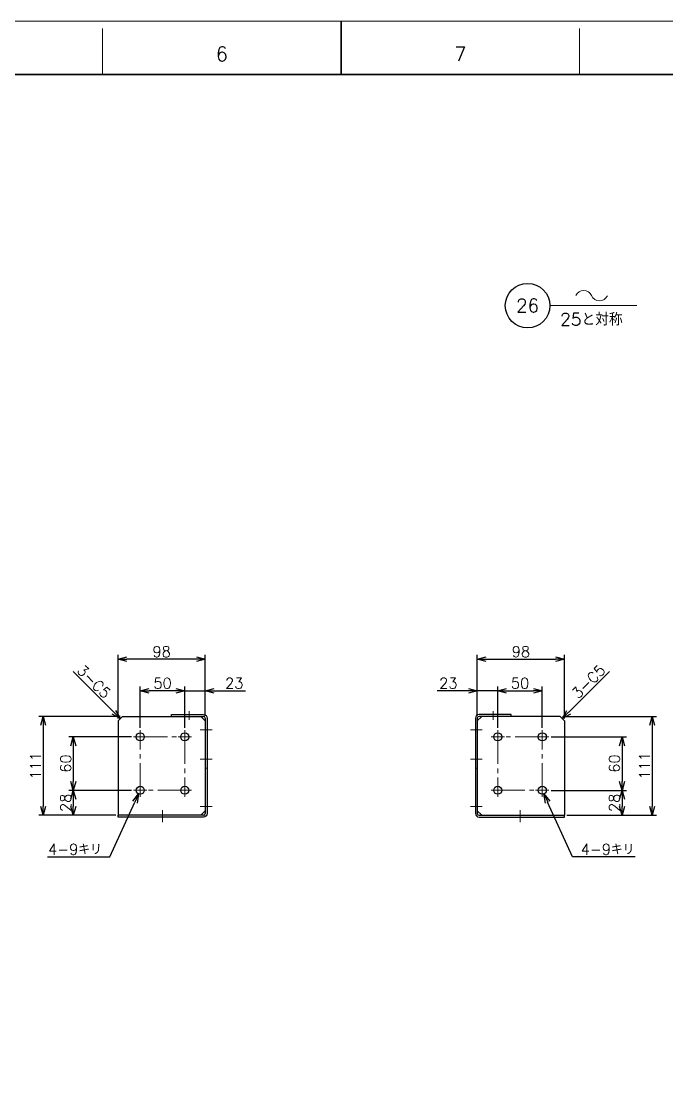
# Model space of a CAD drawing. Header units: millimetres. Extents: x 0 to 3313, y -19 to 2332.
# Drawn here: x 1349 to 2074, y 1138 to 2332 of the extents above; entities that cross this region are included whole.
import ezdxf
from ezdxf import colors
from ezdxf.entities.mleader import LeaderData, LeaderLine
from ezdxf.enums import TextEntityAlignment as Align
from ezdxf.math import Vec2, Vec3

# ---------------------------------------------------------------- set-up
doc = ezdxf.new("R2010")
doc.units = ezdxf.units.MM
doc.header["$LTSCALE"] = 1.6
doc.header["$PDMODE"] = 99
doc.header["$PDSIZE"] = 1
doc.linetypes.add('CENTER2', pattern=[28.575, 19.05, -3.175, 3.175, -3.175])
for name, color, linetype, lineweight in [('05_CENTER', 4, 'CENTER2', 13), ('08_DIM', 3, 'Continuous', 13), ('90_FRAME', 5, 'Continuous', 35)]:
    doc.layers.add(name, color=color, linetype=linetype, lineweight=lineweight)
doc.layers.add('10_DRAFT', color=8, linetype='Continuous', lineweight=0, plot=False)
doc.layers.add('91_BLANK', color=5, linetype='Continuous', lineweight=0, plot=False)
doc.styles.add('KSS_TXT', font='txt.shx', dxfattribs={"bigfont": 'extfont2.shx'})
doc.styles.get("Standard").update_dxf_attribs({"font": 'txt.shx', "bigfont": 'extfont2.shx'})
doc.dimstyles.new('KSS_DIM', dxfattribs={"dimscale": 4, "dimtxt": 3, "dimasz": 2.5, "dimexe": 1.25, "dimexo": 0.625, "dimtad": 1, "dimdsep": 46, "dimtxsty": 'KSS_TXT', "dimblk": 'OPEN30', "dimcen": 0, "dimazin": 2, "dimtfac": 0.75, "dimtmove": 0, "dimatfit": 3, "dimldrblk": 'OPEN30', "dimfxl": 1.25, "dimtolj": 1, "dimarcsym": 0})
doc.dimstyles.new('KSS_DIM$3', dxfattribs={"dimscale": 4, "dimtxt": 3, "dimasz": 2.5, "dimexe": 1.25, "dimexo": 0.625, "dimtad": 1, "dimtih": 1, "dimtoh": 1, "dimdsep": 46, "dimtxsty": 'KSS_TXT', "dimblk": 'OPEN30', "dimcen": 0, "dimazin": 2, "dimtfac": 0.75, "dimtofl": 0, "dimtmove": 0, "dimatfit": 3, "dimldrblk": 'OPEN30', "dimfxl": 1.25, "dimtolj": 1, "dimarcsym": 0})

# ---------------------------------------------------------------- blocks, each defined once
blk = doc.blocks.new('_Open30')
at = {"color": 0, "linetype": 'ByBlock', "lineweight": -2}
for p, q in [((-1, 0.27), (0, 0)), ((0, 0), (-1, -0.27)), ((0, 0), (-1, 0))]:
    blk.add_line(p, q, dxfattribs=at)
blk = doc.blocks.new('*D52')
at = {"layer": '08_DIM', "color": 0, "lineweight": -2, "transparency": 16777216}
for p, q in [((1472.8, 1468.6), (1402.6, 1468.6)), ((1407.6, 1458.6), (1407.6, 1450.6)), ((1455.3, 1440.6), (1402.6, 1440.6))]:
    blk.add_line(p, q, dxfattribs=at)
at = {"layer": 'Defpoints', "color": 0, "transparency": 16777216}
for p in [(1475.3, 1468.6), (1407.6, 1440.6), (1457.8, 1440.6)]:
    blk.add_point(p, dxfattribs=at)
at = {"layer": '08_DIM', "color": 0, "lineweight": -2, "transparency": 16777216, "xscale": 10, "yscale": 10, "zscale": 10}
for p, rotation in [((1407.6, 1468.6), 90), ((1407.6, 1440.6), 270)]:
    blk.add_blockref('_Open30', p, dxfattribs=dict(at, rotation=rotation))
at = {"layer": '08_DIM', "color": 0, "transparency": 16777216, "insert": (1399.1, 1454.6), "char_height": 12, "attachment_point": 5, "rotation": 90, "style": 'KSS_TXT'}
blk.add_mtext('\\A1;28', dxfattribs=at)
blk = doc.blocks.new('*D53')
at = {"layer": '08_DIM', "color": 0, "lineweight": -2, "transparency": 16777216}
for p, q in [((1472.8, 1528.6), (1402.6, 1528.6)), ((1407.6, 1518.6), (1407.6, 1478.6)), ((1472.8, 1468.6), (1402.6, 1468.6))]:
    blk.add_line(p, q, dxfattribs=at)
at = {"layer": 'Defpoints', "color": 0, "transparency": 16777216}
for p in [(1475.3, 1528.6), (1407.6, 1468.6), (1475.3, 1468.6)]:
    blk.add_point(p, dxfattribs=at)
at = {"layer": '08_DIM', "color": 0, "lineweight": -2, "transparency": 16777216, "xscale": 10, "yscale": 10, "zscale": 10}
for p, rotation in [((1407.6, 1528.6), 90), ((1407.6, 1468.6), 270)]:
    blk.add_blockref('_Open30', p, dxfattribs=dict(at, rotation=rotation))
at = {"layer": '08_DIM', "color": 0, "transparency": 16777216, "insert": (1399.1, 1498.6), "char_height": 12, "attachment_point": 5, "rotation": 90, "style": 'KSS_TXT'}
blk.add_mtext('\\A1;60', dxfattribs=at)
blk = doc.blocks.new('*D54')
at = {"layer": '08_DIM', "color": 0, "lineweight": -2, "transparency": 16777216}
for p, q in [((1460.3, 1551.6), (1368.8, 1551.6)), ((1373.8, 1541.6), (1373.8, 1450.6)), ((1455.3, 1440.6), (1368.8, 1440.6))]:
    blk.add_line(p, q, dxfattribs=at)
at = {"layer": 'Defpoints', "color": 0, "transparency": 16777216}
for p in [(1462.8, 1551.6), (1373.8, 1440.6), (1457.8, 1440.6)]:
    blk.add_point(p, dxfattribs=at)
at = {"layer": '08_DIM', "color": 0, "lineweight": -2, "transparency": 16777216, "xscale": 10, "yscale": 10, "zscale": 10}
for p, rotation in [((1373.8, 1551.6), 90), ((1373.8, 1440.6), 270)]:
    blk.add_blockref('_Open30', p, dxfattribs=dict(at, rotation=rotation))
at = {"layer": '08_DIM', "color": 0, "transparency": 16777216, "insert": (1365.3, 1496.1), "char_height": 12, "attachment_point": 5, "rotation": 90, "style": 'KSS_TXT'}
blk.add_mtext('\\A1;111', dxfattribs=at)
blk = doc.blocks.new('*D55')
at = {"layer": '08_DIM', "color": 0, "lineweight": -2, "transparency": 16777216}
for p, q in [((1482.8, 1538.6), (1482.8, 1585.3)), ((1522.8, 1580.3), (1492.8, 1580.3)), ((1532.8, 1538.6), (1532.8, 1585.3))]:
    blk.add_line(p, q, dxfattribs=at)
at = {"layer": 'Defpoints', "color": 0, "transparency": 16777216}
for p in [(1482.8, 1580.3), (1482.8, 1536.1), (1532.8, 1536.1)]:
    blk.add_point(p, dxfattribs=at)
at = {"layer": '08_DIM', "color": 0, "lineweight": -2, "transparency": 16777216, "xscale": 10, "yscale": 10, "zscale": 10, "rotation": 180}
blk.add_blockref('_Open30', (1482.8, 1580.3), dxfattribs=at)
at = {"layer": '08_DIM', "color": 0, "lineweight": -2, "transparency": 16777216, "xscale": 10, "yscale": 10, "zscale": 10}
blk.add_blockref('_Open30', (1532.8, 1580.3), dxfattribs=at)
at = {"layer": '08_DIM', "color": 0, "transparency": 16777216, "insert": (1507.8, 1588.8), "char_height": 12, "attachment_point": 5, "style": 'KSS_TXT'}
blk.add_mtext('\\A1;50', dxfattribs=at)
blk = doc.blocks.new('*D56')
at = {"layer": '08_DIM', "color": 0, "lineweight": -2, "transparency": 16777216}
for p, q in [((1522.8, 1580.3), (1512.8, 1580.3)), ((1532.8, 1538.6), (1532.8, 1585.3)), ((1532.8, 1580.3), (1555.8, 1580.3)), ((1555.8, 1552.1), (1555.8, 1585.3)), ((1565.8, 1580.3), (1600.8, 1580.3))]:
    blk.add_line(p, q, dxfattribs=at)
at = {"layer": 'Defpoints', "color": 0, "transparency": 16777216}
for p in [(1555.8, 1580.3), (1555.8, 1549.6), (1532.8, 1536.1)]:
    blk.add_point(p, dxfattribs=at)
at = {"layer": '08_DIM', "color": 0, "lineweight": -2, "transparency": 16777216, "xscale": 10, "yscale": 10, "zscale": 10}
blk.add_blockref('_Open30', (1532.8, 1580.3), dxfattribs=at)
at = {"layer": '08_DIM', "color": 0, "lineweight": -2, "transparency": 16777216, "xscale": 10, "yscale": 10, "zscale": 10, "rotation": 180}
blk.add_blockref('_Open30', (1555.8, 1580.3), dxfattribs=at)
at = {"layer": '08_DIM', "color": 0, "transparency": 16777216, "insert": (1588.3, 1588.8), "char_height": 12, "attachment_point": 5, "style": 'KSS_TXT'}
blk.add_mtext('\\A1;23', dxfattribs=at)
blk = doc.blocks.new('*D57')
at = {"layer": '08_DIM', "color": 0, "lineweight": -2, "transparency": 16777216}
for p, q in [((1457.8, 1549.1), (1457.8, 1620.7)), ((1545.8, 1615.7), (1467.8, 1615.7)), ((1555.8, 1552.1), (1555.8, 1620.7))]:
    blk.add_line(p, q, dxfattribs=at)
at = {"layer": 'Defpoints', "color": 0, "transparency": 16777216}
for p in [(1457.8, 1615.7), (1457.8, 1546.6), (1555.8, 1549.6)]:
    blk.add_point(p, dxfattribs=at)
at = {"layer": '08_DIM', "color": 0, "lineweight": -2, "transparency": 16777216, "xscale": 10, "yscale": 10, "zscale": 10, "rotation": 180}
blk.add_blockref('_Open30', (1457.8, 1615.7), dxfattribs=at)
at = {"layer": '08_DIM', "color": 0, "lineweight": -2, "transparency": 16777216, "xscale": 10, "yscale": 10, "zscale": 10}
blk.add_blockref('_Open30', (1555.8, 1615.7), dxfattribs=at)
at = {"layer": '08_DIM', "color": 0, "transparency": 16777216, "insert": (1506.8, 1624.2), "char_height": 12, "attachment_point": 5, "style": 'KSS_TXT'}
blk.add_mtext('\\A1;98', dxfattribs=at)
blk = doc.blocks.new('*D58')
at = {"layer": '08_DIM', "color": 0, "lineweight": -2, "transparency": 16777216}
for p, q in [((1448.8, 1393.9), (1476.8, 1455.4)), ((1378.7, 1393.9), (1448.8, 1393.9))]:
    blk.add_line(p, q, dxfattribs=at)
at = {"layer": 'Defpoints', "color": 0, "transparency": 16777216}
for p in [(1484.7, 1472.7), (1480.9, 1464.5)]:
    blk.add_point(p, dxfattribs=at)
at = {"layer": '08_DIM', "color": 0, "lineweight": -2, "transparency": 16777216, "xscale": 10, "yscale": 10, "zscale": 10, "rotation": 65.55217548712079}
blk.add_blockref('_Open30', (1480.9, 1464.5), dxfattribs=at)
at = {"layer": '08_DIM', "color": 0, "transparency": 16777216, "insert": (1409.5, 1402.4), "char_height": 12, "attachment_point": 5, "style": 'KSS_TXT'}
blk.add_mtext('\\A1;4-9キリ', dxfattribs=at)
blk = doc.blocks.new('*D59')
at = {"layer": '08_DIM', "color": 0, "lineweight": -2, "transparency": 16777216}
blk.add_line((1453.2, 1556.2), (1407.5, 1601.9), dxfattribs=at)
at = {"layer": 'Defpoints', "color": 0, "transparency": 16777216}
for p in [(1389.4, 1620.1), (1389.4, 1620.1), (1460.3, 1549.1)]:
    blk.add_point(p, dxfattribs=at)
at = {"layer": '08_DIM', "color": 0, "lineweight": -2, "transparency": 16777216, "xscale": 10, "yscale": 10, "zscale": 10, "rotation": 315.0000000000005}
blk.add_blockref('_Open30', (1460.3, 1549.1), dxfattribs=at)
at = {"layer": '08_DIM', "color": 0, "transparency": 16777216, "insert": (1430.8, 1590.6), "char_height": 12, "attachment_point": 5, "rotation": 315, "style": 'KSS_TXT'}
blk.add_mtext('\\A1;3-C5', dxfattribs=at)
blk = doc.blocks.new('AM_BALLOON1')
at = {"transparency": 16777216}
blk.add_circle((0, 0), 5, dxfattribs=at)
blk.add_attdef('B_NUMBER', text='', height=3, dxfattribs=at).set_placement((0, 0), align=Align.MIDDLE_CENTER)
blk = doc.blocks.new('_OPEN')
at = {"color": 0, "linetype": 'ByBlock'}
for p, q in [((-1, 0.17), (0, 0)), ((0, 0), (-1, -0.17)), ((0, 0), (-1, 0))]:
    blk.add_line(p, q, dxfattribs=at)
blk = doc.blocks.new('p1ba05')
for centre, start, end in [((-2.95, 0.29), 24.2276, 155.5758), ((0, 1.62), 204.2276, 335.5758)]:
    blk.add_arc(centre, 1.62, start, end)
blk = doc.blocks.new('*D74')
at = {"layer": '08_DIM', "color": 0, "lineweight": -2, "transparency": 16777216}
for p, q in [((1944, 1468.6), (2028.5, 1468.6)), ((2023.5, 1458.6), (2023.5, 1450.6)), ((1961.5, 1440.6), (2028.5, 1440.6))]:
    blk.add_line(p, q, dxfattribs=at)
at = {"layer": 'Defpoints', "color": 0, "transparency": 16777216}
for p in [(1941.5, 1468.6), (1959, 1440.6), (2023.5, 1440.6)]:
    blk.add_point(p, dxfattribs=at)
at = {"layer": '08_DIM', "color": 0, "lineweight": -2, "transparency": 16777216, "xscale": 10, "yscale": 10, "zscale": 10}
for p, rotation in [((2023.5, 1468.6), 90), ((2023.5, 1440.6), 270)]:
    blk.add_blockref('_Open30', p, dxfattribs=dict(at, rotation=rotation))
at = {"layer": '08_DIM', "color": 0, "transparency": 16777216, "insert": (2015, 1454.6), "char_height": 12, "attachment_point": 5, "rotation": 90, "style": 'KSS_TXT'}
blk.add_mtext('\\A1;28', dxfattribs=at)
blk = doc.blocks.new('*D75')
at = {"layer": '08_DIM', "color": 0, "lineweight": -2, "transparency": 16777216}
for p, q in [((1944, 1528.6), (2028.5, 1528.6)), ((2023.5, 1518.6), (2023.5, 1478.6)), ((1944, 1468.6), (2028.5, 1468.6))]:
    blk.add_line(p, q, dxfattribs=at)
at = {"layer": 'Defpoints', "color": 0, "transparency": 16777216}
for p in [(1941.5, 1528.6), (1941.5, 1468.6), (2023.5, 1468.6)]:
    blk.add_point(p, dxfattribs=at)
at = {"layer": '08_DIM', "color": 0, "lineweight": -2, "transparency": 16777216, "xscale": 10, "yscale": 10, "zscale": 10}
for p, rotation in [((2023.5, 1528.6), 90), ((2023.5, 1468.6), 270)]:
    blk.add_blockref('_Open30', p, dxfattribs=dict(at, rotation=rotation))
at = {"layer": '08_DIM', "color": 0, "transparency": 16777216, "insert": (2015, 1498.6), "char_height": 12, "attachment_point": 5, "rotation": 90, "style": 'KSS_TXT'}
blk.add_mtext('\\A1;60', dxfattribs=at)
blk = doc.blocks.new('*D76')
at = {"layer": '08_DIM', "color": 0, "lineweight": -2, "transparency": 16777216}
for p, q in [((1956.5, 1551.6), (2062.3, 1551.6)), ((2057.3, 1541.6), (2057.3, 1450.6)), ((1961.5, 1440.6), (2062.3, 1440.6))]:
    blk.add_line(p, q, dxfattribs=at)
at = {"layer": 'Defpoints', "color": 0, "transparency": 16777216}
for p in [(1954, 1551.6), (1959, 1440.6), (2057.3, 1440.6)]:
    blk.add_point(p, dxfattribs=at)
at = {"layer": '08_DIM', "color": 0, "lineweight": -2, "transparency": 16777216, "xscale": 10, "yscale": 10, "zscale": 10}
for p, rotation in [((2057.3, 1551.6), 90), ((2057.3, 1440.6), 270)]:
    blk.add_blockref('_Open30', p, dxfattribs=dict(at, rotation=rotation))
at = {"layer": '08_DIM', "color": 0, "transparency": 16777216, "insert": (2048.8, 1496.1), "char_height": 12, "attachment_point": 5, "rotation": 90, "style": 'KSS_TXT'}
blk.add_mtext('\\A1;111', dxfattribs=at)
blk = doc.blocks.new('*D60')
at = {"layer": '08_DIM', "color": 0, "lineweight": -2, "transparency": 16777216}
for p, q in [((1884, 1538.6), (1884, 1585.3)), ((1894, 1580.3), (1924, 1580.3)), ((1934, 1538.6), (1934, 1585.3))]:
    blk.add_line(p, q, dxfattribs=at)
at = {"layer": 'Defpoints', "color": 0, "transparency": 16777216}
for p in [(1934, 1580.3), (1884, 1536.1), (1934, 1536.1)]:
    blk.add_point(p, dxfattribs=at)
at = {"layer": '08_DIM', "color": 0, "lineweight": -2, "transparency": 16777216, "xscale": 10, "yscale": 10, "zscale": 10, "rotation": 180}
blk.add_blockref('_Open30', (1884, 1580.3), dxfattribs=at)
at = {"layer": '08_DIM', "color": 0, "lineweight": -2, "transparency": 16777216, "xscale": 10, "yscale": 10, "zscale": 10}
blk.add_blockref('_Open30', (1934, 1580.3), dxfattribs=at)
at = {"layer": '08_DIM', "color": 0, "transparency": 16777216, "insert": (1909, 1588.8), "char_height": 12, "attachment_point": 5, "style": 'KSS_TXT'}
blk.add_mtext('\\A1;50', dxfattribs=at)
blk = doc.blocks.new('*D61')
at = {"layer": '08_DIM', "color": 0, "lineweight": -2, "transparency": 16777216}
for p, q in [((1851, 1580.3), (1816, 1580.3)), ((1861, 1552.1), (1861, 1585.3)), ((1884, 1580.3), (1861, 1580.3)), ((1884, 1538.6), (1884, 1585.3)), ((1894, 1580.3), (1904, 1580.3))]:
    blk.add_line(p, q, dxfattribs=at)
at = {"layer": 'Defpoints', "color": 0, "transparency": 16777216}
for p in [(1861, 1580.3), (1861, 1549.6), (1884, 1536.1)]:
    blk.add_point(p, dxfattribs=at)
at = {"layer": '08_DIM', "color": 0, "lineweight": -2, "transparency": 16777216, "xscale": 10, "yscale": 10, "zscale": 10}
blk.add_blockref('_Open30', (1861, 1580.3), dxfattribs=at)
at = {"layer": '08_DIM', "color": 0, "lineweight": -2, "transparency": 16777216, "xscale": 10, "yscale": 10, "zscale": 10, "rotation": 180}
blk.add_blockref('_Open30', (1884, 1580.3), dxfattribs=at)
at = {"layer": '08_DIM', "color": 0, "transparency": 16777216, "insert": (1828.5, 1588.8), "char_height": 12, "attachment_point": 5, "style": 'KSS_TXT'}
blk.add_mtext('\\A1;23', dxfattribs=at)
blk = doc.blocks.new('*D62')
at = {"layer": '08_DIM', "color": 0, "lineweight": -2, "transparency": 16777216}
for p, q in [((1861, 1552.1), (1861, 1620.7)), ((1871, 1615.7), (1949, 1615.7)), ((1959, 1549.1), (1959, 1620.7))]:
    blk.add_line(p, q, dxfattribs=at)
at = {"layer": 'Defpoints', "color": 0, "transparency": 16777216}
for p in [(1959, 1615.7), (1861, 1549.6), (1959, 1546.6)]:
    blk.add_point(p, dxfattribs=at)
at = {"layer": '08_DIM', "color": 0, "lineweight": -2, "transparency": 16777216, "xscale": 10, "yscale": 10, "zscale": 10, "rotation": 180}
blk.add_blockref('_Open30', (1861, 1615.7), dxfattribs=at)
at = {"layer": '08_DIM', "color": 0, "lineweight": -2, "transparency": 16777216, "xscale": 10, "yscale": 10, "zscale": 10}
blk.add_blockref('_Open30', (1959, 1615.7), dxfattribs=at)
at = {"layer": '08_DIM', "color": 0, "transparency": 16777216, "insert": (1910, 1624.2), "char_height": 12, "attachment_point": 5, "style": 'KSS_TXT'}
blk.add_mtext('\\A1;98', dxfattribs=at)
blk = doc.blocks.new('*D63')
at = {"layer": '08_DIM', "color": 0, "lineweight": -2, "transparency": 16777216}
for p, q in [((1968, 1393.9), (1940, 1455.4)), ((2038.1, 1393.9), (1968, 1393.9))]:
    blk.add_line(p, q, dxfattribs=at)
at = {"layer": 'Defpoints', "color": 0, "transparency": 16777216}
for p in [(1932.2, 1472.7), (1935.9, 1464.5)]:
    blk.add_point(p, dxfattribs=at)
at = {"layer": '08_DIM', "color": 0, "lineweight": -2, "transparency": 16777216, "xscale": 10, "yscale": 10, "zscale": 10, "rotation": 114.4478245128786}
blk.add_blockref('_Open30', (1935.9, 1464.5), dxfattribs=at)
at = {"layer": '08_DIM', "color": 0, "transparency": 16777216, "insert": (2007.3, 1402.4), "char_height": 12, "attachment_point": 5, "style": 'KSS_TXT'}
blk.add_mtext('\\A1;4-9キリ', dxfattribs=at)
blk = doc.blocks.new('*D64')
at = {"layer": '08_DIM', "color": 0, "lineweight": -2, "transparency": 16777216}
blk.add_line((1963.6, 1556.2), (2009.3, 1601.9), dxfattribs=at)
at = {"layer": 'Defpoints', "color": 0, "transparency": 16777216}
for p in [(2027.4, 1620.1), (2027.4, 1620.1), (1956.5, 1549.1)]:
    blk.add_point(p, dxfattribs=at)
at = {"layer": '08_DIM', "color": 0, "lineweight": -2, "transparency": 16777216, "xscale": 10, "yscale": 10, "zscale": 10, "rotation": 225}
blk.add_blockref('_Open30', (1956.5, 1549.1), dxfattribs=at)
at = {"layer": '08_DIM', "color": 0, "transparency": 16777216, "insert": (1986, 1590.6), "char_height": 12, "attachment_point": 5, "rotation": 45, "style": 'KSS_TXT'}
blk.add_mtext('\\A1;3-C5', dxfattribs=at)

msp = doc.modelspace()

# ---------------------------------------------------------------- linework, layer by layer
at = {"color": 0}
for p, q in [((1462.799, 1551.642), (1457.799, 1546.642)), ((1462.799, 1551.642), (1517.799, 1551.642)), ((1517.799, 1551.642), (1517.799, 1553.642)), ((1517.799, 1551.642), (1553.799, 1551.642)), ((1555.799, 1546.642), (1550.799, 1551.642)), ((1861.017, 1546.642), (1866.017, 1551.642)), ((1899.017, 1551.642), (1863.017, 1551.642)), ((1899.017, 1551.642), (1899.017, 1553.642)), ((1954.017, 1551.642), (1899.017, 1551.642)), ((1954.017, 1551.642), (1959.017, 1546.642)), ((1457.799, 1546.642), (1457.799, 1440.642)), ((1555.799, 1549.642), (1555.799, 1442.642)), ((1861.017, 1549.642), (1861.017, 1442.642)), ((1959.017, 1546.642), (1959.017, 1440.642)), ((1555.799, 1445.642), (1550.799, 1440.642)), ((1861.017, 1445.642), (1866.017, 1440.642)), ((1553.799, 1440.642), (1457.799, 1440.642)), ((1863.017, 1440.642), (1959.017, 1440.642))]:
    msp.add_line(p, q, dxfattribs=at)
for points in [[(1517.799, 1553.642), (1553.799, 1553.642, -0.41421356), (1557.799, 1549.642), (1557.799, 1442.642, -0.41421356), (1553.799, 1438.642), (1457.799, 1438.642), (1457.799, 1440.642)], [(1899.017, 1553.642), (1863.017, 1553.642, 0.41421356), (1859.017, 1549.642), (1859.017, 1442.642, 0.41421356), (1863.017, 1438.642), (1959.017, 1438.642), (1959.017, 1440.642)]]:
    msp.add_lwpolyline(points, format="xyb", dxfattribs=at)
for centre in [(1482.799, 1528.642), (1532.799, 1528.642), (1884.017, 1528.642), (1934.017, 1528.642), (1482.799, 1468.642), (1532.799, 1468.642), (1884.017, 1468.642), (1934.017, 1468.642)]:
    msp.add_circle(centre, 4.5, dxfattribs=at)
for centre, start, end in [((1553.799, 1549.642), 0, 90), ((1863.017, 1549.642), 90, 180), ((1553.799, 1442.642), 270, 0), ((1863.017, 1442.642), 180, 270)]:
    msp.add_arc(centre, 2, start, end, dxfattribs=at)
at = {"layer": '05_CENTER'}
for p, q in [((1537.799, 1557.551), (1537.799, 1547.733)), ((1879.017, 1557.551), (1879.017, 1547.733)), ((1490.284, 1528.642), (1475.313, 1528.642)), ((1482.799, 1521.156), (1482.799, 1536.128)), ((1540.284, 1528.642), (1525.313, 1528.642)), ((1532.799, 1521.156), (1532.799, 1536.128)), ((1563.405, 1536.642), (1550.191, 1536.642)), ((1853.41, 1536.642), (1866.624, 1536.642)), ((1876.531, 1528.642), (1891.503, 1528.642)), ((1884.017, 1521.156), (1884.017, 1536.128)), ((1926.531, 1528.642), (1941.503, 1528.642)), ((1934.017, 1521.156), (1934.017, 1536.128)), ((1563.405, 1503.642), (1550.191, 1503.642)), ((1853.41, 1503.642), (1866.624, 1503.642)), ((1490.284, 1468.642), (1475.313, 1468.642)), ((1482.799, 1461.156), (1482.799, 1476.128)), ((1540.284, 1468.642), (1525.313, 1468.642)), ((1532.799, 1461.156), (1532.799, 1476.128)), ((1876.531, 1468.642), (1891.503, 1468.642)), ((1884.017, 1461.156), (1884.017, 1476.128)), ((1926.531, 1468.642), (1941.503, 1468.642)), ((1934.017, 1461.156), (1934.017, 1476.128)), ((1507.799, 1433.036), (1507.799, 1446.25)), ((1563.406, 1450.642), (1550.191, 1450.642)), ((1853.409, 1450.642), (1866.624, 1450.642)), ((1909.017, 1433.036), (1909.017, 1446.25))]:
    msp.add_line(p, q, dxfattribs=at)
for points in [[(1482.799, 1528.642), (1532.799, 1528.642), (1532.799, 1468.642), (1482.799, 1468.642)], [(1934.017, 1528.642), (1884.017, 1528.642), (1884.017, 1468.642), (1934.017, 1468.642)]]:
    msp.add_lwpolyline(points, close=True, dxfattribs=at)
at = {"layer": '08_DIM'}
msp.add_line((1942.506, 2012.539), (2040.112, 2012.539), dxfattribs=at)
at = {"layer": '10_DRAFT'}
for p, q in [((1557.799, 1493.642), (1555.799, 1493.642)), ((1859.017, 1493.642), (1861.017, 1493.642))]:
    msp.add_line(p, q, dxfattribs=at)
at = {"layer": '90_FRAME'}
msp.add_line((1708.17, 2331.679), (1708.17, 2271.831), dxfattribs=at)
at = {"layer": '90_FRAME', "color": 4, "lineweight": 13}
for p, q in [((1440.436, 2271.831), (1440.436, 2323.679)), ((1975.903, 2271.831), (1975.903, 2323.679))]:
    msp.add_line(p, q, dxfattribs=at)
at = {"layer": '90_FRAME'}
msp.add_lwpolyline([(155.384, 51.616), (3260.956, 51.616), (3260.956, 2271.831), (155.384, 2271.831)], close=True, dxfattribs=at)
at = {"layer": '91_BLANK'}
msp.add_lwpolyline([(0, 0), (3312.803, 0), (3312.803, 2331.679), (0, 2331.679)], close=True, dxfattribs=at)

# ---------------------------------------------------------------- block references
at = {"layer": '08_DIM', "xscale": 6, "yscale": 6, "zscale": 6}
msp.add_blockref('p1ba05', (1998.156, 2018.01), dxfattribs=at)

# ---------------------------------------------------------------- texts
at = {"layer": '08_DIM', "style": 'KSS_TXT'}
msp.add_text('25と対称', height=14, dxfattribs=at).set_placement((1954.008, 1990.206))
at = {"layer": '90_FRAME', "color": 0, "lineweight": 13, "style": 'KSS_TXT'}
for s, p in [('6', (1574.303, 2282.158)), ('7', (1842.036, 2282.158))]:
    msp.add_text(s, height=16, dxfattribs=at).set_placement(p, align=Align.BOTTOM_CENTER)

# ---------------------------------------------------------------- dimensions: what is measured, and where the dimension line sits
at = {"layer": '08_DIM'}
for base, p1, p2, picture, middle in [((1457.799, 1615.686), (1555.799, 1549.642), (1457.799, 1546.642), '*D57', (1506.799, 1624.186)), ((1482.799, 1580.301), (1532.799, 1536.128), (1482.799, 1536.128), '*D55', (1507.799, 1588.801)), ((1555.799, 1580.301), (1532.799, 1536.128), (1555.799, 1549.642), '*D56', (1588.299, 1588.801))]:
    dim = msp.add_linear_dim(base=base, p1=p1, p2=p2, dimstyle='KSS_DIM', override={"dimarcsym": 1}, dxfattribs=at)
    dim.commit()
    dim.dimension.update_dxf_attribs({"geometry": picture, "text_midpoint": middle})
for base, p1, p2, angle, picture, middle in [((1959.017, 1615.686), (1861.017, 1549.642), (1959.017, 1546.642), 180, '*D62', (1910.017, 1624.186)), ((1861.017, 1580.301), (1884.017, 1536.128), (1861.017, 1549.642), 180, '*D61', (1828.517, 1588.801)), ((1934.017, 1580.301), (1884.017, 1536.128), (1934.017, 1536.128), 180, '*D60', (1909.017, 1588.801)), ((1373.819, 1440.642), (1462.799, 1551.642), (1457.799, 1440.642), 90, '*D54', (1365.319, 1496.142)), ((2057.259, 1440.642), (1954.017, 1551.642), (1959.017, 1440.642), 90, '*D76', (2048.759, 1496.142)), ((1407.579, 1468.642), (1475.313, 1528.642), (1475.313, 1468.642), 90, '*D53', (1399.079, 1498.642)), ((2023.498, 1468.642), (1941.503, 1528.642), (1941.503, 1468.642), 90, '*D75', (2014.998, 1498.642)), ((1407.579, 1440.642), (1475.313, 1468.642), (1457.799, 1440.642), 270, '*D52', (1399.079, 1454.642)), ((2023.498, 1440.642), (1941.503, 1468.642), (1959.017, 1440.642), 270, '*D74', (2014.998, 1454.642))]:
    dim = msp.add_linear_dim(base=base, p1=p1, p2=p2, angle=angle, dimstyle='KSS_DIM', override={"dimarcsym": 1}, dxfattribs=at)
    dim.commit()
    dim.dimension.update_dxf_attribs({"geometry": picture, "text_midpoint": middle})
for p1, p2, picture, middle in [((1460.299, 1549.142), (1389.371, 1620.069), '*D59', (1430.845, 1590.616)), ((1956.517, 1549.142), (2027.444, 1620.069), '*D64', (1985.97, 1590.616))]:
    dim = msp.add_aligned_dim(p1=p1, p2=p2, distance=0, text='3-C5', dimstyle='KSS_DIM', override={"dimse1": 1, "dimse2": 1, "dimsd2": 1, "dimarcsym": 1}, dxfattribs=at)
    dim.commit()
    dim.dimension.update_dxf_attribs({"geometry": picture, "text_midpoint": middle})
for p1, p2, picture, middle in [((1484.661, 1472.739), (1480.936, 1464.546), '*D58', (1409.52, 1393.904)), ((1932.154, 1472.739), (1935.879, 1464.546), '*D63', (2007.295, 1393.904))]:
    dim = msp.add_diameter_dim_2p(p1=p1, p2=p2, text='4-<>キリ', dimstyle='KSS_DIM$3', override={"dimpost": '<>', "dimtix": 1, "dimarcsym": 1}, dxfattribs=at)
    dim.commit()
    dim.dimension.update_dxf_attribs({"geometry": picture, "text_midpoint": middle, "dimtype": 163})

# ---------------------------------------------------------------- leaders
ml = msp.add_multileader_block('Standard', dxfattribs=at)
ml.set_content('AM_BALLOON1', color=256, scale=5)
ml.set_attribute('B_NUMBER', '26', width=0)
ml.set_leader_properties(color=256, linetype='ByLayer', lineweight=-1)
ml.set_arrow_properties(name='OPEN')
ml.build(insert=Vec2(0, 0))
ml.multileader.update_dxf_attribs({"leader_type": 0, "has_dogleg": 0, "text_right_attachment_type": 6, "dogleg_length": 0, "arrow_head_size": 10, "scale": 2.5, "block_connection_type": 1})
ctx = ml.context
ctx.base_point, ctx.scale, ctx.char_height, ctx.arrow_head_size, ctx.landing_gap_size, ctx.plane_origin = Vec3(1917.471, 2012.571), 2.5, 20, 10, 10, Vec3(1917.471, 2012.571)
ctx.right_attachment, ctx.attachment_type = 6, 1
notes = []
notes.append((ctx, [(0, (0, 0, 0), (0, 0), (1, 0), 1, [])]))
ctx.block.insert = Vec3(1917.471, 2012.571)
for ctx, leaders in notes:
    for number, flags, end, landing, length, lines in leaders:
        leader = LeaderData()
        leader.index, (leader.has_last_leader_line, leader.has_dogleg_vector, leader.attachment_direction) = number, flags
        leader.last_leader_point, leader.dogleg_vector, leader.dogleg_length = Vec3(end), Vec3(landing), length
        for number, points, colour, breaks in lines:
            line = LeaderLine()
            line.index, line.vertices, line.color, line.breaks = number, Vec3.list(points), colors.encode_raw_color(colour), breaks
            leader.lines.append(line)
        ctx.leaders.append(leader)

doc.saveas('drawing.dxf')
